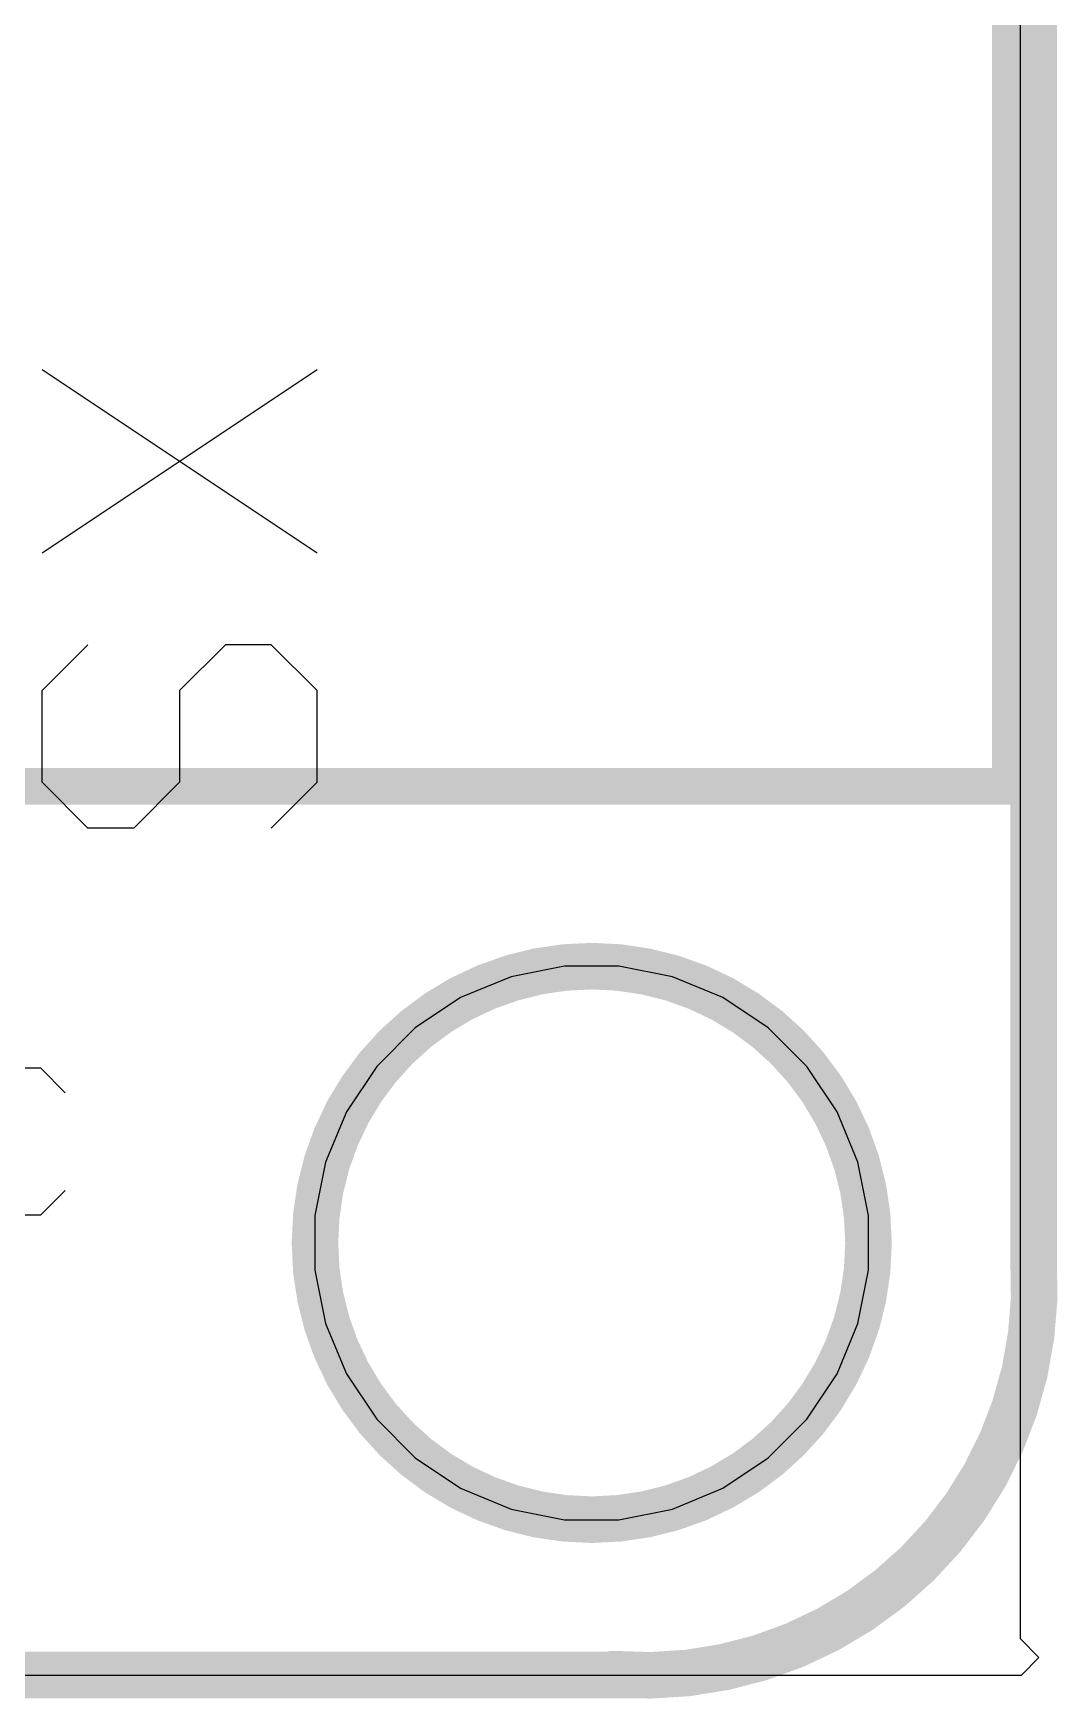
# Model space of a CAD drawing. Header units: millimetres. Extents: x 2.44 to 5.37, y 2.91 to 4.14.
# Drawn here: x 5.1501 to 5.37, y 2.9072 to 3.2647 of the extents above; entities that cross this region are included whole.
import ezdxf

# ---------------------------------------------------------------- set-up
doc = ezdxf.new("R2010")
doc.units = ezdxf.units.MM
doc.header["$MEASUREMENT"] = 0
for name, color, linetype in [('BottomLayer', 5, 'Continuous'), ('BottomOverlay', 54, 'Continuous'), ('KeepOutLayer', 6, 'Continuous'), ('MidLayer1', 16, 'Continuous'), ('MidLayer2', 76, 'Continuous'), ('MultiLayer', 9, 'Continuous'), ('TopLayer', 1, 'Continuous'), ('TopOverlay', 2, 'Continuous')]:
    doc.layers.add(name, color=color, linetype=linetype)

# ---------------------------------------------------------------- blocks, each defined once
blk = doc.blocks.new('ESP32_WROVER_B_50')
at = {"layer": 'BottomOverlay', "const_width": 0.00787}
for points in [[(0, 0.04331), (0, -1.19488)], [(0, -1.19488), (0.70866, -1.19488)]]:
    blk.add_lwpolyline(points, dxfattribs=at)
at = {"layer": 'BottomOverlay', "const_width": 0.00394}
blk.add_lwpolyline([(-0.00197, -1.19488, 1), (0.00197, -1.19488, 1)], format="xyb", close=True, dxfattribs=at)
blk.add_lwpolyline([(-0.00197, -1.19488, 1), (0.00197, -1.19488, 1)], format="xyb", close=True, dxfattribs=at)

msp = doc.modelspace()

# ---------------------------------------------------------------- linework, layer by layer
at = {"layer": 'BottomLayer'}
for p, q in [((5.362, 2.92), (5.362, 3.998)), ((5.366, 2.916), (5.362, 2.92)), ((5.36224, 2.91224), (5.366, 2.916)), ((5.121, 2.91224), (5.36224, 2.91224))]:
    msp.add_line(p, q, dxfattribs=at)
at = {"layer": 'BottomOverlay'}
for p, q in [((5.15173, 3.04249), (5.14124, 3.04249)), ((5.15698, 3.03724), (5.15173, 3.04249)), ((5.15173, 3.011), (5.15698, 3.01625)), ((5.14124, 3.011), (5.15173, 3.011))]:
    msp.add_line(p, q, dxfattribs=at)
at = {"layer": 'KeepOutLayer', "const_width": 0.01}
for points in [[(5.36486, 3.001), (5.36486, 3.91469)], [(3.61132, 2.91224), (5.27986, 2.91224)]]:
    msp.add_lwpolyline(points, dxfattribs=at)
at = {"layer": 'KeepOutLayer'}
for points, const_width in [([(5.32941, 3.005, 1), (5.21059, 3.005, 1)], 0.01), ([(5.20809, 3.005, 1), (5.21309, 3.005, 1)], 0.005), ([(5.32691, 3.005, 1), (5.33191, 3.005, 1)], 0.005), ([(5.36236, 3.001, 1), (5.36736, 3.001, 1)], 0.005), ([(5.36236, 3.001, 1), (5.36736, 3.001, 1)], 0.005), ([(5.2721, 2.91243, 1), (5.2771, 2.91243, 1)], 0.005), ([(5.27736, 2.91224, 1), (5.28236, 2.91224, 1)], 0.005)]:
    msp.add_lwpolyline(points, format="xyb", close=True, dxfattribs=dict(at, const_width=const_width))
at = {"layer": 'KeepOutLayer', "const_width": 0.01}
msp.add_lwpolyline([(5.36486, 3.001, -0.45606), (5.2746, 2.91243)], format="xyb", dxfattribs=at)
at = {"layer": 'MidLayer1'}
for p, q in [((5.362, 2.92), (5.362, 3.998)), ((5.366, 2.916), (5.362, 2.92)), ((5.36224, 2.91224), (5.366, 2.916)), ((5.121, 2.91224), (5.36224, 2.91224))]:
    msp.add_line(p, q, dxfattribs=at)
at = {"layer": 'MidLayer2'}
for p, q in [((5.362, 2.92), (5.362, 3.998)), ((5.366, 2.916), (5.362, 2.92)), ((5.36224, 2.91224), (5.366, 2.916)), ((5.121, 2.91224), (5.36224, 2.91224))]:
    msp.add_line(p, q, dxfattribs=at)
at = {"layer": 'MultiLayer'}
for p, q in [((5.26415, 3.06441), (5.25267, 3.06213)), ((5.27, 3.06441), (5.26415, 3.06441)), ((5.27585, 3.06441), (5.27, 3.06441)), ((5.28733, 3.06213), (5.27585, 3.06441)), ((5.25267, 3.06213), (5.24186, 3.05765)), ((5.29814, 3.05765), (5.28733, 3.06213)), ((5.24186, 3.05765), (5.23213, 3.05115)), ((5.30787, 3.05115), (5.29814, 3.05765)), ((5.23213, 3.05115), (5.22385, 3.04287)), ((5.31615, 3.04287), (5.30787, 3.05115)), ((5.22385, 3.04287), (5.21735, 3.03314)), ((5.32265, 3.03314), (5.31615, 3.04287)), ((5.21735, 3.03314), (5.21287, 3.02233)), ((5.32713, 3.02233), (5.32265, 3.03314)), ((5.21287, 3.02233), (5.21059, 3.01085)), ((5.32941, 3.01085), (5.32713, 3.02233)), ((5.21059, 3.01085), (5.21059, 3.005)), ((5.32941, 3.005), (5.32941, 3.01085)), ((5.21059, 3.005), (5.21059, 3.005)), ((5.21059, 3.005), (5.21059, 2.99915)), ((5.32941, 2.99915), (5.32941, 3.005)), ((5.21059, 2.99915), (5.21287, 2.98767)), ((5.32713, 2.98767), (5.32941, 2.99915)), ((5.21287, 2.98767), (5.21735, 2.97686)), ((5.32265, 2.97686), (5.32713, 2.98767)), ((5.21735, 2.97686), (5.22385, 2.96713)), ((5.31615, 2.96713), (5.32265, 2.97686)), ((5.22385, 2.96713), (5.23213, 2.95885)), ((5.30787, 2.95885), (5.31615, 2.96713)), ((5.23213, 2.95885), (5.24186, 2.95235)), ((5.29814, 2.95235), (5.30787, 2.95885)), ((5.24186, 2.95235), (5.25267, 2.94787)), ((5.28733, 2.94787), (5.29814, 2.95235)), ((5.25267, 2.94787), (5.26415, 2.94559)), ((5.27585, 2.94559), (5.28733, 2.94787)), ((5.26415, 2.94559), (5.27, 2.94559)), ((5.27, 2.94559), (5.27585, 2.94559))]:
    msp.add_line(p, q, dxfattribs=at)
at = {"layer": 'TopLayer'}
for p, q in [((5.362, 2.92), (5.362, 3.998)), ((5.366, 2.916), (5.362, 2.92)), ((5.36224, 2.91224), (5.366, 2.916)), ((5.121, 2.91224), (5.36224, 2.91224))]:
    msp.add_line(p, q, dxfattribs=at)
at = {"layer": 'TopOverlay'}
for p, q in [((5.21104, 3.19244), (5.152, 3.15309)), ((5.21104, 3.15309), (5.152, 3.19244)), ((5.152, 3.12357), (5.16184, 3.13341)), ((5.19136, 3.13341), (5.18152, 3.12357)), ((5.2012, 3.13341), (5.19136, 3.13341)), ((5.21104, 3.12357), (5.2012, 3.13341)), ((5.152, 3.10389), (5.152, 3.12357)), ((5.18152, 3.12357), (5.18152, 3.10389)), ((5.21104, 3.10389), (5.21104, 3.12357)), ((5.16184, 3.09405), (5.152, 3.10389)), ((5.18152, 3.10389), (5.17168, 3.09405)), ((5.2012, 3.09405), (5.21104, 3.10389)), ((5.17168, 3.09405), (5.16184, 3.09405))]:
    msp.add_line(p, q, dxfattribs=at)

# ---------------------------------------------------------------- block references
at = {"rotation": 90}
msp.add_blockref('ESP32_WROVER_B_50', (4.165, 3.10304), dxfattribs=at)

doc.saveas('drawing.dxf')
